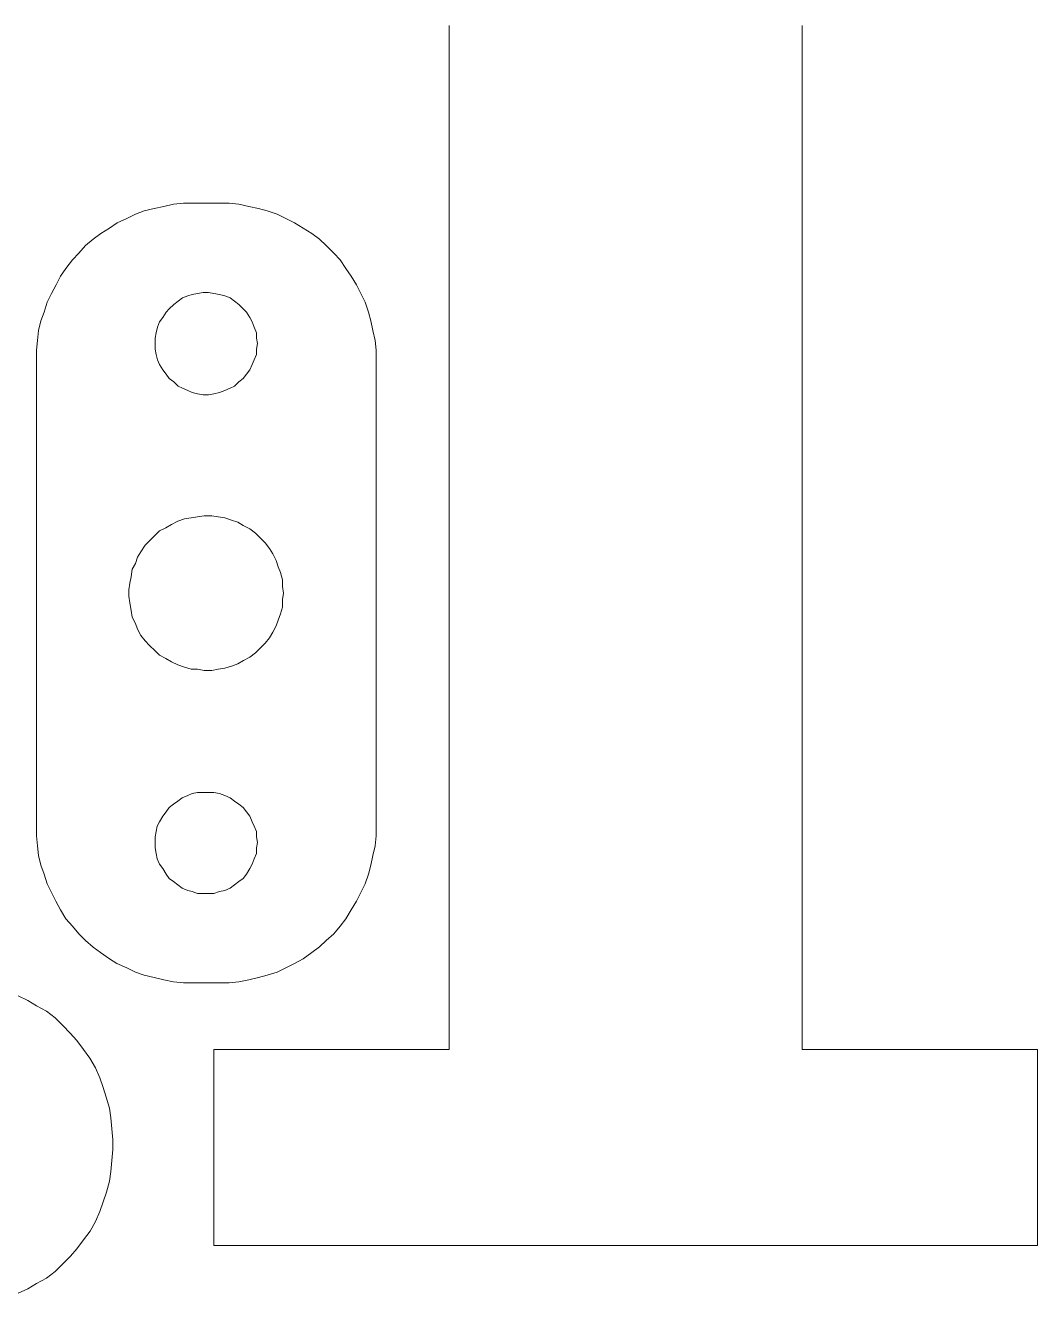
# Model space of a CAD drawing. Header units: millimetres. Extents: x -458 to -145, y 20 to 213.
# Drawn here: x -169.19 to -144.61, y 136.05 to 167.16 of the extents above; entities that cross this region are included whole.
import ezdxf

# ---------------------------------------------------------------- set-up
doc = ezdxf.new("R2010")
doc.units = ezdxf.units.MM
doc.header["$MEASUREMENT"] = 0
doc.layers.add('Layer 1', color=7, linetype='Continuous')

msp = doc.modelspace()

# ---------------------------------------------------------------- linework, layer by layer
at = {"layer": 'Layer 1', "lineweight": 0}
for points in [[(-158.9016, 167.1645), (-158.9016, 167.1645), (-158.9016, 142.2937), (-158.9016, 142.2937)], [(-150.3294, 142.2934), (-150.3294, 142.2934), (-150.3294, 167.1642), (-150.3294, 167.1642)], [(-164.4841, 162.8512), (-164.4841, 162.8512), (-165.1191, 162.8512), (-165.1191, 162.8512)], [(-168.9288, 159.0412), (-168.9288, 159.0412), (-168.9288, 147.717), (-168.9288, 147.717)], [(-160.6738, 147.7171), (-160.6738, 147.7171), (-160.6738, 159.0413), (-160.6738, 159.0413)], [(-165.1191, 143.9071), (-165.1191, 143.9071), (-164.4841, 143.9071), (-164.4841, 143.9071)], [(-158.9016, 142.2934), (-158.9016, 142.2934), (-164.6169, 142.2934), (-164.6169, 142.2934)], [(-164.6169, 142.2934), (-164.6169, 142.2934), (-164.6169, 137.5309), (-164.6169, 137.5309)], [(-144.6141, 142.2934), (-144.6141, 142.2934), (-150.3294, 142.2934), (-150.3294, 142.2934)], [(-144.6141, 137.5309), (-144.6141, 137.5309), (-144.6141, 142.2934), (-144.6141, 142.2934)], [(-167.0704, 139.8592), (-167.0704, 139.8592), (-167.0704, 140.0973), (-167.0704, 140.0973)], [(-164.6169, 137.5309), (-164.6169, 137.5309), (-144.6141, 137.5309), (-144.6141, 137.5309)]]:
    msp.add_open_spline(points, degree=3, dxfattribs=at)
for points, knots in [([(-165.1191, 162.8512), (-165.1191, 162.8512), (-165.3569, 162.8512), (-165.3569, 162.8512), (-165.3569, 162.8512), (-165.3569, 162.8512), (-165.5945, 162.8247), (-165.5945, 162.8247), (-165.5945, 162.8247), (-165.5945, 162.8247), (-165.8326, 162.7718), (-165.8326, 162.7718), (-165.8326, 162.7718), (-165.8326, 162.7718), (-166.0707, 162.7189), (-166.0707, 162.7189), (-166.0707, 162.7189), (-166.0707, 162.7189), (-166.3086, 162.666), (-166.3086, 162.666), (-166.3086, 162.666), (-166.3086, 162.666), (-166.52, 162.5866), (-166.52, 162.5866), (-166.52, 162.5866), (-166.52, 162.5866), (-166.7322, 162.4808), (-166.7322, 162.4808), (-166.7322, 162.4808), (-166.7322, 162.4808), (-166.9701, 162.375), (-166.9701, 162.375), (-166.9701, 162.375), (-166.9701, 162.375), (-167.155, 162.2427), (-167.155, 162.2427), (-167.155, 162.2427), (-167.155, 162.2427), (-167.3669, 162.1104), (-167.3669, 162.1104), (-167.3669, 162.1104), (-167.3669, 162.1104), (-167.5518, 161.9781), (-167.5518, 161.9781), (-167.5518, 161.9781), (-167.5518, 161.9781), (-167.737, 161.8193), (-167.737, 161.8193), (-167.737, 161.8193), (-167.737, 161.8193), (-167.896, 161.6341), (-167.896, 161.6341), (-167.896, 161.6341), (-167.896, 161.6341), (-168.0548, 161.4753), (-168.0548, 161.4753), (-168.0548, 161.4753), (-168.0548, 161.4753), (-168.2138, 161.2636), (-168.2138, 161.2636), (-168.2138, 161.2636), (-168.2138, 161.2636), (-168.3461, 161.0784), (-168.3461, 161.0784), (-168.3461, 161.0784), (-168.3461, 161.0784), (-168.4517, 160.8667), (-168.4517, 160.8667), (-168.4517, 160.8667), (-168.4517, 160.8667), (-168.5575, 160.655), (-168.5575, 160.655), (-168.5575, 160.655), (-168.5575, 160.655), (-168.6631, 160.4433), (-168.6631, 160.4433), (-168.6631, 160.4433), (-168.6631, 160.4433), (-168.7425, 160.2052), (-168.7425, 160.2052), (-168.7425, 160.2052), (-168.7425, 160.2052), (-168.8221, 159.9935), (-168.8221, 159.9935), (-168.8221, 159.9935), (-168.8221, 159.9935), (-168.8748, 159.7554), (-168.8748, 159.7554), (-168.8748, 159.7554), (-168.8748, 159.7554), (-168.9013, 159.5173), (-168.9013, 159.5173), (-168.9013, 159.5173), (-168.9013, 159.5173), (-168.9283, 159.2792), (-168.9283, 159.2792), (-168.9283, 159.2792), (-168.9283, 159.2792), (-168.9283, 159.0411), (-168.9283, 159.0411)], [0, 0, 0, 0, 0.0384615, 0.0384615, 0.0384615, 0.0384615, 0.0769231, 0.0769231, 0.0769231, 0.0769231, 0.1153846, 0.1153846, 0.1153846, 0.1153846, 0.1538462, 0.1538462, 0.1538462, 0.1538462, 0.1923077, 0.1923077, 0.1923077, 0.1923077, 0.2307692, 0.2307692, 0.2307692, 0.2307692, 0.2692308, 0.2692308, 0.2692308, 0.2692308, 0.3076923, 0.3076923, 0.3076923, 0.3076923, 0.3461538, 0.3461538, 0.3461538, 0.3461538, 0.3846154, 0.3846154, 0.3846154, 0.3846154, 0.4230769, 0.4230769, 0.4230769, 0.4230769, 0.4615385, 0.4615385, 0.4615385, 0.4615385, 0.5, 0.5, 0.5, 0.5, 0.5384615, 0.5384615, 0.5384615, 0.5384615, 0.5769231, 0.5769231, 0.5769231, 0.5769231, 0.6153846, 0.6153846, 0.6153846, 0.6153846, 0.6538462, 0.6538462, 0.6538462, 0.6538462, 0.6923077, 0.6923077, 0.6923077, 0.6923077, 0.7307692, 0.7307692, 0.7307692, 0.7307692, 0.7692308, 0.7692308, 0.7692308, 0.7692308, 0.8076923, 0.8076923, 0.8076923, 0.8076923, 0.8461538, 0.8461538, 0.8461538, 0.8461538, 0.8846154, 0.8846154, 0.8846154, 0.8846154, 0.9230769, 0.9230769, 0.9230769, 0.9230769, 1, 1, 1, 1]), ([(-160.6738, 159.0412), (-160.6738, 159.0412), (-160.6738, 159.2793), (-160.6738, 159.2793), (-160.6738, 159.2793), (-160.6738, 159.2793), (-160.7003, 159.5174), (-160.7003, 159.5174), (-160.7003, 159.5174), (-160.7003, 159.5174), (-160.7535, 159.7555), (-160.7535, 159.7555), (-160.7535, 159.7555), (-160.7535, 159.7555), (-160.8062, 159.9936), (-160.8062, 159.9936), (-160.8062, 159.9936), (-160.8062, 159.9936), (-160.8591, 160.2053), (-160.8591, 160.2053), (-160.8591, 160.2053), (-160.8591, 160.2053), (-160.9385, 160.4434), (-160.9385, 160.4434), (-160.9385, 160.4434), (-160.9385, 160.4434), (-161.0441, 160.6551), (-161.0441, 160.6551), (-161.0441, 160.6551), (-161.0441, 160.6551), (-161.1499, 160.8668), (-161.1499, 160.8668), (-161.1499, 160.8668), (-161.1499, 160.8668), (-161.2822, 161.0785), (-161.2822, 161.0785), (-161.2822, 161.0785), (-161.2822, 161.0785), (-161.4145, 161.2637), (-161.4145, 161.2637), (-161.4145, 161.2637), (-161.4145, 161.2637), (-161.5468, 161.4754), (-161.5468, 161.4754), (-161.5468, 161.4754), (-161.5468, 161.4754), (-161.7056, 161.6342), (-161.7056, 161.6342), (-161.7056, 161.6342), (-161.7056, 161.6342), (-161.8905, 161.8194), (-161.8905, 161.8194), (-161.8905, 161.8194), (-161.8905, 161.8194), (-162.0498, 161.9782), (-162.0498, 161.9782), (-162.0498, 161.9782), (-162.0498, 161.9782), (-162.2347, 162.1105), (-162.2347, 162.1105), (-162.2347, 162.1105), (-162.2347, 162.1105), (-162.4466, 162.2428), (-162.4466, 162.2428), (-162.4466, 162.2428), (-162.4466, 162.2428), (-162.6583, 162.3751), (-162.6583, 162.3751), (-162.6583, 162.3751), (-162.6583, 162.3751), (-162.8702, 162.4809), (-162.8702, 162.4809), (-162.8702, 162.4809), (-162.8702, 162.4809), (-163.0816, 162.5867), (-163.0816, 162.5867), (-163.0816, 162.5867), (-163.0816, 162.5867), (-163.3197, 162.6661), (-163.3197, 162.6661), (-163.3197, 162.6661), (-163.3197, 162.6661), (-163.5316, 162.719), (-163.5316, 162.719), (-163.5316, 162.719), (-163.5316, 162.719), (-163.7695, 162.7719), (-163.7695, 162.7719), (-163.7695, 162.7719), (-163.7695, 162.7719), (-164.0071, 162.8248), (-164.0071, 162.8248), (-164.0071, 162.8248), (-164.0071, 162.8248), (-164.2452, 162.8513), (-164.2452, 162.8513), (-164.2452, 162.8513), (-164.2452, 162.8513), (-164.4833, 162.8512), (-164.4833, 162.8512)], [0, 0, 0, 0, 0.0384615, 0.0384615, 0.0384615, 0.0384615, 0.0769231, 0.0769231, 0.0769231, 0.0769231, 0.1153846, 0.1153846, 0.1153846, 0.1153846, 0.1538462, 0.1538462, 0.1538462, 0.1538462, 0.1923077, 0.1923077, 0.1923077, 0.1923077, 0.2307692, 0.2307692, 0.2307692, 0.2307692, 0.2692308, 0.2692308, 0.2692308, 0.2692308, 0.3076923, 0.3076923, 0.3076923, 0.3076923, 0.3461538, 0.3461538, 0.3461538, 0.3461538, 0.3846154, 0.3846154, 0.3846154, 0.3846154, 0.4230769, 0.4230769, 0.4230769, 0.4230769, 0.4615385, 0.4615385, 0.4615385, 0.4615385, 0.5, 0.5, 0.5, 0.5, 0.5384615, 0.5384615, 0.5384615, 0.5384615, 0.5769231, 0.5769231, 0.5769231, 0.5769231, 0.6153846, 0.6153846, 0.6153846, 0.6153846, 0.6538462, 0.6538462, 0.6538462, 0.6538462, 0.6923077, 0.6923077, 0.6923077, 0.6923077, 0.7307692, 0.7307692, 0.7307692, 0.7307692, 0.7692308, 0.7692308, 0.7692308, 0.7692308, 0.8076923, 0.8076923, 0.8076923, 0.8076923, 0.8461538, 0.8461538, 0.8461538, 0.8461538, 0.8846154, 0.8846154, 0.8846154, 0.8846154, 0.9230769, 0.9230769, 0.9230769, 0.9230769, 1, 1, 1, 1]), ([(-163.558, 159.4381), (-163.558, 159.4381), (-163.5847, 159.5704), (-163.5847, 159.5704), (-163.5847, 159.5704), (-163.5847, 159.5704), (-163.5847, 159.7027), (-163.5847, 159.7027), (-163.5847, 159.7027), (-163.5847, 159.7027), (-163.6374, 159.835), (-163.6374, 159.835), (-163.6374, 159.835), (-163.6374, 159.835), (-163.6903, 159.9673), (-163.6903, 159.9673), (-163.6903, 159.9673), (-163.6903, 159.9673), (-163.743, 160.0731), (-163.743, 160.0731), (-163.743, 160.0731), (-163.743, 160.0731), (-163.8226, 160.2054), (-163.8226, 160.2054), (-163.8226, 160.2054), (-163.8226, 160.2054), (-163.902, 160.2848), (-163.902, 160.2848), (-163.902, 160.2848), (-163.902, 160.2848), (-164.0076, 160.3906), (-164.0076, 160.3906), (-164.0076, 160.3906), (-164.0076, 160.3906), (-164.1134, 160.47), (-164.1134, 160.47), (-164.1134, 160.47), (-164.1134, 160.47), (-164.219, 160.5494), (-164.219, 160.5494), (-164.219, 160.5494), (-164.219, 160.5494), (-164.3513, 160.6023), (-164.3513, 160.6023), (-164.3513, 160.6023), (-164.3513, 160.6023), (-164.4836, 160.6288), (-164.4836, 160.6288), (-164.4836, 160.6288), (-164.4836, 160.6288), (-164.6159, 160.6553), (-164.6159, 160.6553), (-164.6159, 160.6553), (-164.6159, 160.6553), (-164.7482, 160.6818), (-164.7482, 160.6818), (-164.7482, 160.6818), (-164.7482, 160.6818), (-164.8804, 160.6816), (-164.8804, 160.6816), (-164.8804, 160.6816), (-164.8804, 160.6816), (-165.0127, 160.6551), (-165.0127, 160.6551), (-165.0127, 160.6551), (-165.0127, 160.6551), (-165.145, 160.6286), (-165.145, 160.6286), (-165.145, 160.6286), (-165.145, 160.6286), (-165.2508, 160.6021), (-165.2508, 160.6021), (-165.2508, 160.6021), (-165.2508, 160.6021), (-165.3831, 160.5492), (-165.3831, 160.5492), (-165.3831, 160.5492), (-165.3831, 160.5492), (-165.4887, 160.4698), (-165.4887, 160.4698), (-165.4887, 160.4698), (-165.4887, 160.4698), (-165.594, 160.3904), (-165.594, 160.3904), (-165.594, 160.3904), (-165.594, 160.3904), (-165.6998, 160.2846), (-165.6998, 160.2846), (-165.6998, 160.2846), (-165.6998, 160.2846), (-165.7794, 160.2052), (-165.7794, 160.2052), (-165.7794, 160.2052), (-165.7794, 160.2052), (-165.8585, 160.0729), (-165.8585, 160.0729), (-165.8585, 160.0729), (-165.8585, 160.0729), (-165.9384, 159.9671), (-165.9384, 159.9671), (-165.9384, 159.9671), (-165.9384, 159.9671), (-165.9908, 159.8348), (-165.9908, 159.8348), (-165.9908, 159.8348), (-165.9908, 159.8348), (-166.0178, 159.7025), (-166.0178, 159.7025), (-166.0178, 159.7025), (-166.0178, 159.7025), (-166.0445, 159.5702), (-166.0445, 159.5702), (-166.0445, 159.5702), (-166.0445, 159.5702), (-166.0445, 159.4379), (-166.0445, 159.4379), (-166.0445, 159.4379), (-166.0445, 159.4379), (-166.0445, 159.3056), (-166.0445, 159.3056), (-166.0445, 159.3056), (-166.0445, 159.3056), (-166.0178, 159.1733), (-166.0178, 159.1733), (-166.0178, 159.1733), (-166.0178, 159.1733), (-165.9908, 159.041), (-165.9908, 159.041), (-165.9908, 159.041), (-165.9908, 159.041), (-165.9384, 158.9352), (-165.9384, 158.9352), (-165.9384, 158.9352), (-165.9384, 158.9352), (-165.8585, 158.8029), (-165.8585, 158.8029), (-165.8585, 158.8029), (-165.8585, 158.8029), (-165.7794, 158.6971), (-165.7794, 158.6971), (-165.7794, 158.6971), (-165.7794, 158.6971), (-165.6998, 158.5913), (-165.6998, 158.5913), (-165.6998, 158.5913), (-165.6998, 158.5913), (-165.594, 158.5119), (-165.594, 158.5119), (-165.594, 158.5119), (-165.594, 158.5119), (-165.4887, 158.4061), (-165.4887, 158.4061), (-165.4887, 158.4061), (-165.4887, 158.4061), (-165.3831, 158.3532), (-165.3831, 158.3532), (-165.3831, 158.3532), (-165.3831, 158.3532), (-165.2508, 158.3003), (-165.2508, 158.3003), (-165.2508, 158.3003), (-165.2508, 158.3003), (-165.145, 158.2474), (-165.145, 158.2474), (-165.145, 158.2474), (-165.145, 158.2474), (-165.0127, 158.2209), (-165.0127, 158.2209), (-165.0127, 158.2209), (-165.0127, 158.2209), (-164.8804, 158.1944), (-164.8804, 158.1944), (-164.8804, 158.1944), (-164.8804, 158.1944), (-164.7481, 158.1946), (-164.7481, 158.1946), (-164.7481, 158.1946), (-164.7481, 158.1946), (-164.6158, 158.2211), (-164.6158, 158.2211), (-164.6158, 158.2211), (-164.6158, 158.2211), (-164.4835, 158.2476), (-164.4835, 158.2476), (-164.4835, 158.2476), (-164.4835, 158.2476), (-164.3512, 158.3005), (-164.3512, 158.3005), (-164.3512, 158.3005), (-164.3512, 158.3005), (-164.2189, 158.3534), (-164.2189, 158.3534), (-164.2189, 158.3534), (-164.2189, 158.3534), (-164.1133, 158.4063), (-164.1133, 158.4063), (-164.1133, 158.4063), (-164.1133, 158.4063), (-164.0075, 158.5121), (-164.0075, 158.5121), (-164.0075, 158.5121), (-164.0075, 158.5121), (-163.9019, 158.5915), (-163.9019, 158.5915), (-163.9019, 158.5915), (-163.9019, 158.5915), (-163.8225, 158.6973), (-163.8225, 158.6973), (-163.8225, 158.6973), (-163.8225, 158.6973), (-163.7429, 158.8031), (-163.7429, 158.8031), (-163.7429, 158.8031), (-163.7429, 158.8031), (-163.6902, 158.9354), (-163.6902, 158.9354), (-163.6902, 158.9354), (-163.6902, 158.9354), (-163.6373, 159.0412), (-163.6373, 159.0412), (-163.6373, 159.0412), (-163.6373, 159.0412), (-163.5846, 159.1735), (-163.5846, 159.1735), (-163.5846, 159.1735), (-163.5846, 159.1735), (-163.5846, 159.3058), (-163.5846, 159.3058), (-163.5846, 159.3058), (-163.5846, 159.3058), (-163.558, 159.4381), (-163.558, 159.4381)], [0, 0, 0, 0, 0.0169492, 0.0169492, 0.0169492, 0.0169492, 0.0338983, 0.0338983, 0.0338983, 0.0338983, 0.0508475, 0.0508475, 0.0508475, 0.0508475, 0.0677966, 0.0677966, 0.0677966, 0.0677966, 0.0847458, 0.0847458, 0.0847458, 0.0847458, 0.1016949, 0.1016949, 0.1016949, 0.1016949, 0.1186441, 0.1186441, 0.1186441, 0.1186441, 0.1355932, 0.1355932, 0.1355932, 0.1355932, 0.1525424, 0.1525424, 0.1525424, 0.1525424, 0.1694915, 0.1694915, 0.1694915, 0.1694915, 0.1864407, 0.1864407, 0.1864407, 0.1864407, 0.2033898, 0.2033898, 0.2033898, 0.2033898, 0.220339, 0.220339, 0.220339, 0.220339, 0.2372881, 0.2372881, 0.2372881, 0.2372881, 0.2542373, 0.2542373, 0.2542373, 0.2542373, 0.2711864, 0.2711864, 0.2711864, 0.2711864, 0.2881356, 0.2881356, 0.2881356, 0.2881356, 0.3050847, 0.3050847, 0.3050847, 0.3050847, 0.3220339, 0.3220339, 0.3220339, 0.3220339, 0.3389831, 0.3389831, 0.3389831, 0.3389831, 0.3559322, 0.3559322, 0.3559322, 0.3559322, 0.3728814, 0.3728814, 0.3728814, 0.3728814, 0.3898305, 0.3898305, 0.3898305, 0.3898305, 0.4067797, 0.4067797, 0.4067797, 0.4067797, 0.4237288, 0.4237288, 0.4237288, 0.4237288, 0.440678, 0.440678, 0.440678, 0.440678, 0.4576271, 0.4576271, 0.4576271, 0.4576271, 0.4745763, 0.4745763, 0.4745763, 0.4745763, 0.4915254, 0.4915254, 0.4915254, 0.4915254, 0.5084746, 0.5084746, 0.5084746, 0.5084746, 0.5254237, 0.5254237, 0.5254237, 0.5254237, 0.5423729, 0.5423729, 0.5423729, 0.5423729, 0.559322, 0.559322, 0.559322, 0.559322, 0.5762712, 0.5762712, 0.5762712, 0.5762712, 0.5932203, 0.5932203, 0.5932203, 0.5932203, 0.6101695, 0.6101695, 0.6101695, 0.6101695, 0.6271186, 0.6271186, 0.6271186, 0.6271186, 0.6440678, 0.6440678, 0.6440678, 0.6440678, 0.6610169, 0.6610169, 0.6610169, 0.6610169, 0.6779661, 0.6779661, 0.6779661, 0.6779661, 0.6949153, 0.6949153, 0.6949153, 0.6949153, 0.7118644, 0.7118644, 0.7118644, 0.7118644, 0.7288136, 0.7288136, 0.7288136, 0.7288136, 0.7457627, 0.7457627, 0.7457627, 0.7457627, 0.7627119, 0.7627119, 0.7627119, 0.7627119, 0.779661, 0.779661, 0.779661, 0.779661, 0.7966102, 0.7966102, 0.7966102, 0.7966102, 0.8135593, 0.8135593, 0.8135593, 0.8135593, 0.8305085, 0.8305085, 0.8305085, 0.8305085, 0.8474576, 0.8474576, 0.8474576, 0.8474576, 0.8644068, 0.8644068, 0.8644068, 0.8644068, 0.8813559, 0.8813559, 0.8813559, 0.8813559, 0.8983051, 0.8983051, 0.8983051, 0.8983051, 0.9152542, 0.9152542, 0.9152542, 0.9152542, 0.9322034, 0.9322034, 0.9322034, 0.9322034, 0.9491525, 0.9491525, 0.9491525, 0.9491525, 0.9661017, 0.9661017, 0.9661017, 0.9661017, 1, 1, 1, 1]), ([(-162.9228, 153.3791), (-162.9228, 153.3791), (-162.9493, 153.5379), (-162.9493, 153.5379), (-162.9493, 153.5379), (-162.9493, 153.5379), (-162.9493, 153.6967), (-162.9493, 153.6967), (-162.9493, 153.6967), (-162.9493, 153.6967), (-163.0025, 153.8819), (-163.0025, 153.8819), (-163.0025, 153.8819), (-163.0025, 153.8819), (-163.0552, 154.0142), (-163.0552, 154.0142), (-163.0552, 154.0142), (-163.0552, 154.0142), (-163.1081, 154.173), (-163.1081, 154.173), (-163.1081, 154.173), (-163.1081, 154.173), (-163.1875, 154.3318), (-163.1875, 154.3318), (-163.1875, 154.3318), (-163.1875, 154.3318), (-163.2671, 154.4641), (-163.2671, 154.4641), (-163.2671, 154.4641), (-163.2671, 154.4641), (-163.3727, 154.5964), (-163.3727, 154.5964), (-163.3727, 154.5964), (-163.3727, 154.5964), (-163.505, 154.7287), (-163.505, 154.7287), (-163.505, 154.7287), (-163.505, 154.7287), (-163.6103, 154.8345), (-163.6103, 154.8345), (-163.6103, 154.8345), (-163.6103, 154.8345), (-163.7426, 154.9403), (-163.7426, 154.9403), (-163.7426, 154.9403), (-163.7426, 154.9403), (-163.9019, 155.0197), (-163.9019, 155.0197), (-163.9019, 155.0197), (-163.9019, 155.0197), (-164.0342, 155.0991), (-164.0342, 155.0991), (-164.0342, 155.0991), (-164.0342, 155.0991), (-164.1932, 155.152), (-164.1932, 155.152), (-164.1932, 155.152), (-164.1932, 155.152), (-164.352, 155.2049), (-164.352, 155.2049), (-164.352, 155.2049), (-164.352, 155.2049), (-164.511, 155.2314), (-164.511, 155.2314), (-164.511, 155.2314), (-164.511, 155.2314), (-164.6698, 155.2579), (-164.6698, 155.2579), (-164.6698, 155.2579), (-164.6698, 155.2579), (-164.855, 155.2577), (-164.855, 155.2577), (-164.855, 155.2577), (-164.855, 155.2577), (-165.0138, 155.2312), (-165.0138, 155.2312), (-165.0138, 155.2312), (-165.0138, 155.2312), (-165.1728, 155.2047), (-165.1728, 155.2047), (-165.1728, 155.2047), (-165.1728, 155.2047), (-165.3316, 155.1782), (-165.3316, 155.1782), (-165.3316, 155.1782), (-165.3316, 155.1782), (-165.4906, 155.1253), (-165.4906, 155.1253), (-165.4906, 155.1253), (-165.4906, 155.1253), (-165.6499, 155.0459), (-165.6499, 155.0459), (-165.6499, 155.0459), (-165.6499, 155.0459), (-165.7822, 154.9665), (-165.7822, 154.9665), (-165.7822, 154.9665), (-165.7822, 154.9665), (-165.941, 154.8871), (-165.941, 154.8871), (-165.941, 154.8871), (-165.941, 154.8871), (-166.0468, 154.7813), (-166.0468, 154.7813), (-166.0468, 154.7813), (-166.0468, 154.7813), (-166.1791, 154.649), (-166.1791, 154.649), (-166.1791, 154.649), (-166.1791, 154.649), (-166.2844, 154.5432), (-166.2844, 154.5432), (-166.2844, 154.5432), (-166.2844, 154.5432), (-166.39, 154.3844), (-166.39, 154.3844), (-166.39, 154.3844), (-166.39, 154.3844), (-166.4696, 154.2521), (-166.4696, 154.2521), (-166.4696, 154.2521), (-166.4696, 154.2521), (-166.5223, 154.0933), (-166.5223, 154.0933), (-166.5223, 154.0933), (-166.5223, 154.0933), (-166.6019, 153.961), (-166.6019, 153.961), (-166.6019, 153.961), (-166.6019, 153.961), (-166.6286, 153.7758), (-166.6286, 153.7758), (-166.6286, 153.7758), (-166.6286, 153.7758), (-166.6551, 153.617), (-166.6551, 153.617), (-166.6551, 153.617), (-166.6551, 153.617), (-166.6821, 153.4582), (-166.6821, 153.4582), (-166.6821, 153.4582), (-166.6821, 153.4582), (-166.6821, 153.2994), (-166.6821, 153.2994), (-166.6821, 153.2994), (-166.6821, 153.2994), (-166.6551, 153.1406), (-166.6551, 153.1406), (-166.6551, 153.1406), (-166.6551, 153.1406), (-166.6286, 152.9554), (-166.6286, 152.9554), (-166.6286, 152.9554), (-166.6286, 152.9554), (-166.6019, 152.7966), (-166.6019, 152.7966), (-166.6019, 152.7966), (-166.6019, 152.7966), (-166.5223, 152.6378), (-166.5223, 152.6378), (-166.5223, 152.6378), (-166.5223, 152.6378), (-166.4696, 152.5055), (-166.4696, 152.5055), (-166.4696, 152.5055), (-166.4696, 152.5055), (-166.39, 152.3467), (-166.39, 152.3467), (-166.39, 152.3467), (-166.39, 152.3467), (-166.2844, 152.2144), (-166.2844, 152.2144), (-166.2844, 152.2144), (-166.2844, 152.2144), (-166.1791, 152.1086), (-166.1791, 152.1086), (-166.1791, 152.1086), (-166.1791, 152.1086), (-166.0468, 151.9763), (-166.0468, 151.9763), (-166.0468, 151.9763), (-166.0468, 151.9763), (-165.941, 151.8705), (-165.941, 151.8705), (-165.941, 151.8705), (-165.941, 151.8705), (-165.7822, 151.7911), (-165.7822, 151.7911), (-165.7822, 151.7911), (-165.7822, 151.7911), (-165.6499, 151.7117), (-165.6499, 151.7117), (-165.6499, 151.7117), (-165.6499, 151.7117), (-165.4906, 151.6323), (-165.4906, 151.6323), (-165.4906, 151.6323), (-165.4906, 151.6323), (-165.3316, 151.5794), (-165.3316, 151.5794), (-165.3316, 151.5794), (-165.3316, 151.5794), (-165.1728, 151.5265), (-165.1728, 151.5265), (-165.1728, 151.5265), (-165.1728, 151.5265), (-165.0138, 151.5271), (-165.0138, 151.5271), (-165.0138, 151.5271), (-165.0138, 151.5271), (-164.855, 151.5006), (-164.855, 151.5006), (-164.855, 151.5006), (-164.855, 151.5006), (-164.6696, 151.5006), (-164.6696, 151.5006), (-164.6696, 151.5006), (-164.6696, 151.5006), (-164.5108, 151.5271), (-164.5108, 151.5271), (-164.5108, 151.5271), (-164.5108, 151.5271), (-164.3518, 151.5536), (-164.3518, 151.5536), (-164.3518, 151.5536), (-164.3518, 151.5536), (-164.193, 151.6065), (-164.193, 151.6065), (-164.193, 151.6065), (-164.193, 151.6065), (-164.034, 151.6594), (-164.034, 151.6594), (-164.034, 151.6594), (-164.034, 151.6594), (-163.9017, 151.7388), (-163.9017, 151.7388), (-163.9017, 151.7388), (-163.9017, 151.7388), (-163.7424, 151.8182), (-163.7424, 151.8182), (-163.7424, 151.8182), (-163.7424, 151.8182), (-163.6101, 151.924), (-163.6101, 151.924), (-163.6101, 151.924), (-163.6101, 151.924), (-163.5048, 152.0298), (-163.5048, 152.0298), (-163.5048, 152.0298), (-163.5048, 152.0298), (-163.3725, 152.1621), (-163.3725, 152.1621), (-163.3725, 152.1621), (-163.3725, 152.1621), (-163.2669, 152.2944), (-163.2669, 152.2944), (-163.2669, 152.2944), (-163.2669, 152.2944), (-163.1873, 152.4267), (-163.1873, 152.4267), (-163.1873, 152.4267), (-163.1873, 152.4267), (-163.1079, 152.5855), (-163.1079, 152.5855), (-163.1079, 152.5855), (-163.1079, 152.5855), (-163.055, 152.7178), (-163.055, 152.7178), (-163.055, 152.7178), (-163.055, 152.7178), (-163.0023, 152.8766), (-163.0023, 152.8766), (-163.0023, 152.8766), (-163.0023, 152.8766), (-162.9491, 153.0354), (-162.9491, 153.0354), (-162.9491, 153.0354), (-162.9491, 153.0354), (-162.9491, 153.2206), (-162.9491, 153.2206), (-162.9491, 153.2206), (-162.9491, 153.2206), (-162.9228, 153.3791), (-162.9228, 153.3791)], [0, 0, 0, 0, 0.0138889, 0.0138889, 0.0138889, 0.0138889, 0.0277778, 0.0277778, 0.0277778, 0.0277778, 0.0416667, 0.0416667, 0.0416667, 0.0416667, 0.0555556, 0.0555556, 0.0555556, 0.0555556, 0.0694444, 0.0694444, 0.0694444, 0.0694444, 0.0833333, 0.0833333, 0.0833333, 0.0833333, 0.0972222, 0.0972222, 0.0972222, 0.0972222, 0.1111111, 0.1111111, 0.1111111, 0.1111111, 0.125, 0.125, 0.125, 0.125, 0.1388889, 0.1388889, 0.1388889, 0.1388889, 0.1527778, 0.1527778, 0.1527778, 0.1527778, 0.1666667, 0.1666667, 0.1666667, 0.1666667, 0.1805556, 0.1805556, 0.1805556, 0.1805556, 0.1944444, 0.1944444, 0.1944444, 0.1944444, 0.2083333, 0.2083333, 0.2083333, 0.2083333, 0.2222222, 0.2222222, 0.2222222, 0.2222222, 0.2361111, 0.2361111, 0.2361111, 0.2361111, 0.25, 0.25, 0.25, 0.25, 0.2638889, 0.2638889, 0.2638889, 0.2638889, 0.2777778, 0.2777778, 0.2777778, 0.2777778, 0.2916667, 0.2916667, 0.2916667, 0.2916667, 0.3055556, 0.3055556, 0.3055556, 0.3055556, 0.3194444, 0.3194444, 0.3194444, 0.3194444, 0.3333333, 0.3333333, 0.3333333, 0.3333333, 0.3472222, 0.3472222, 0.3472222, 0.3472222, 0.3611111, 0.3611111, 0.3611111, 0.3611111, 0.375, 0.375, 0.375, 0.375, 0.3888889, 0.3888889, 0.3888889, 0.3888889, 0.4027778, 0.4027778, 0.4027778, 0.4027778, 0.4166667, 0.4166667, 0.4166667, 0.4166667, 0.4305556, 0.4305556, 0.4305556, 0.4305556, 0.4444444, 0.4444444, 0.4444444, 0.4444444, 0.4583333, 0.4583333, 0.4583333, 0.4583333, 0.4722222, 0.4722222, 0.4722222, 0.4722222, 0.4861111, 0.4861111, 0.4861111, 0.4861111, 0.5, 0.5, 0.5, 0.5, 0.5138889, 0.5138889, 0.5138889, 0.5138889, 0.5277778, 0.5277778, 0.5277778, 0.5277778, 0.5416667, 0.5416667, 0.5416667, 0.5416667, 0.5555556, 0.5555556, 0.5555556, 0.5555556, 0.5694444, 0.5694444, 0.5694444, 0.5694444, 0.5833333, 0.5833333, 0.5833333, 0.5833333, 0.5972222, 0.5972222, 0.5972222, 0.5972222, 0.6111111, 0.6111111, 0.6111111, 0.6111111, 0.625, 0.625, 0.625, 0.625, 0.6388889, 0.6388889, 0.6388889, 0.6388889, 0.6527778, 0.6527778, 0.6527778, 0.6527778, 0.6666667, 0.6666667, 0.6666667, 0.6666667, 0.6805556, 0.6805556, 0.6805556, 0.6805556, 0.6944444, 0.6944444, 0.6944444, 0.6944444, 0.7083333, 0.7083333, 0.7083333, 0.7083333, 0.7222222, 0.7222222, 0.7222222, 0.7222222, 0.7361111, 0.7361111, 0.7361111, 0.7361111, 0.75, 0.75, 0.75, 0.75, 0.7638889, 0.7638889, 0.7638889, 0.7638889, 0.7777778, 0.7777778, 0.7777778, 0.7777778, 0.7916667, 0.7916667, 0.7916667, 0.7916667, 0.8055556, 0.8055556, 0.8055556, 0.8055556, 0.8194444, 0.8194444, 0.8194444, 0.8194444, 0.8333333, 0.8333333, 0.8333333, 0.8333333, 0.8472222, 0.8472222, 0.8472222, 0.8472222, 0.8611111, 0.8611111, 0.8611111, 0.8611111, 0.875, 0.875, 0.875, 0.875, 0.8888889, 0.8888889, 0.8888889, 0.8888889, 0.9027778, 0.9027778, 0.9027778, 0.9027778, 0.9166667, 0.9166667, 0.9166667, 0.9166667, 0.9305556, 0.9305556, 0.9305556, 0.9305556, 0.9444444, 0.9444444, 0.9444444, 0.9444444, 0.9583333, 0.9583333, 0.9583333, 0.9583333, 0.9722222, 0.9722222, 0.9722222, 0.9722222, 1, 1, 1, 1]), ([(-166.0451, 147.3202), (-166.0451, 147.3202), (-166.0451, 147.1879), (-166.0451, 147.1879), (-166.0451, 147.1879), (-166.0451, 147.1879), (-166.0184, 147.0556), (-166.0184, 147.0556), (-166.0184, 147.0556), (-166.0184, 147.0556), (-165.9914, 146.9233), (-165.9914, 146.9233), (-165.9914, 146.9233), (-165.9914, 146.9233), (-165.9387, 146.791), (-165.9387, 146.791), (-165.9387, 146.791), (-165.9387, 146.791), (-165.8591, 146.6852), (-165.8591, 146.6852), (-165.8591, 146.6852), (-165.8591, 146.6852), (-165.78, 146.5529), (-165.78, 146.5529), (-165.78, 146.5529), (-165.78, 146.5529), (-165.7004, 146.4471), (-165.7004, 146.4471), (-165.7004, 146.4471), (-165.7004, 146.4471), (-165.5946, 146.3677), (-165.5946, 146.3677), (-165.5946, 146.3677), (-165.5946, 146.3677), (-165.4893, 146.2883), (-165.4893, 146.2883), (-165.4893, 146.2883), (-165.4893, 146.2883), (-165.3837, 146.2089), (-165.3837, 146.2089), (-165.3837, 146.2089), (-165.3837, 146.2089), (-165.2514, 146.156), (-165.2514, 146.156), (-165.2514, 146.156), (-165.2514, 146.156), (-165.1456, 146.1295), (-165.1456, 146.1295), (-165.1456, 146.1295), (-165.1456, 146.1295), (-165.0133, 146.0766), (-165.0133, 146.0766), (-165.0133, 146.0766), (-165.0133, 146.0766), (-164.881, 146.0766), (-164.881, 146.0766), (-164.881, 146.0766), (-164.881, 146.0766), (-164.7487, 146.0766), (-164.7487, 146.0766), (-164.7487, 146.0766), (-164.7487, 146.0766), (-164.6164, 146.0766), (-164.6164, 146.0766), (-164.6164, 146.0766), (-164.6164, 146.0766), (-164.4841, 146.1295), (-164.4841, 146.1295), (-164.4841, 146.1295), (-164.4841, 146.1295), (-164.3518, 146.156), (-164.3518, 146.156), (-164.3518, 146.156), (-164.3518, 146.156), (-164.2195, 146.2089), (-164.2195, 146.2089), (-164.2195, 146.2089), (-164.2195, 146.2089), (-164.1139, 146.2883), (-164.1139, 146.2883), (-164.1139, 146.2883), (-164.1139, 146.2883), (-164.0081, 146.3677), (-164.0081, 146.3677), (-164.0081, 146.3677), (-164.0081, 146.3677), (-163.9028, 146.4471), (-163.9028, 146.4471), (-163.9028, 146.4471), (-163.9028, 146.4471), (-163.8232, 146.5529), (-163.8232, 146.5529), (-163.8232, 146.5529), (-163.8232, 146.5529), (-163.7436, 146.6852), (-163.7436, 146.6852), (-163.7436, 146.6852), (-163.7436, 146.6852), (-163.6909, 146.791), (-163.6909, 146.791), (-163.6909, 146.791), (-163.6909, 146.791), (-163.6382, 146.9233), (-163.6382, 146.9233), (-163.6382, 146.9233), (-163.6382, 146.9233), (-163.5853, 147.0556), (-163.5853, 147.0556), (-163.5853, 147.0556), (-163.5853, 147.0556), (-163.5853, 147.1879), (-163.5853, 147.1879), (-163.5853, 147.1879), (-163.5853, 147.1879), (-163.5586, 147.3202), (-163.5586, 147.3202), (-163.5586, 147.3202), (-163.5586, 147.3202), (-163.5853, 147.4525), (-163.5853, 147.4525), (-163.5853, 147.4525), (-163.5853, 147.4525), (-163.5853, 147.5848), (-163.5853, 147.5848), (-163.5853, 147.5848), (-163.5853, 147.5848), (-163.6382, 147.7171), (-163.6382, 147.7171), (-163.6382, 147.7171), (-163.6382, 147.7171), (-163.6909, 147.8229), (-163.6909, 147.8229), (-163.6909, 147.8229), (-163.6909, 147.8229), (-163.7436, 147.9552), (-163.7436, 147.9552), (-163.7436, 147.9552), (-163.7436, 147.9552), (-163.8232, 148.061), (-163.8232, 148.061), (-163.8232, 148.061), (-163.8232, 148.061), (-163.9028, 148.1668), (-163.9028, 148.1668), (-163.9028, 148.1668), (-163.9028, 148.1668), (-164.0081, 148.2462), (-164.0081, 148.2462), (-164.0081, 148.2462), (-164.0081, 148.2462), (-164.1139, 148.3256), (-164.1139, 148.3256), (-164.1139, 148.3256), (-164.1139, 148.3256), (-164.2195, 148.405), (-164.2195, 148.405), (-164.2195, 148.405), (-164.2195, 148.405), (-164.3518, 148.4579), (-164.3518, 148.4579), (-164.3518, 148.4579), (-164.3518, 148.4579), (-164.4841, 148.5108), (-164.4841, 148.5108), (-164.4841, 148.5108), (-164.4841, 148.5108), (-164.6164, 148.5373), (-164.6164, 148.5373), (-164.6164, 148.5373), (-164.6164, 148.5373), (-164.7487, 148.5373), (-164.7487, 148.5373), (-164.7487, 148.5373), (-164.7487, 148.5373), (-164.881, 148.5373), (-164.881, 148.5373), (-164.881, 148.5373), (-164.881, 148.5373), (-165.0132, 148.5373), (-165.0132, 148.5373), (-165.0132, 148.5373), (-165.0132, 148.5373), (-165.1455, 148.5108), (-165.1455, 148.5108), (-165.1455, 148.5108), (-165.1455, 148.5108), (-165.2513, 148.4579), (-165.2513, 148.4579), (-165.2513, 148.4579), (-165.2513, 148.4579), (-165.3836, 148.405), (-165.3836, 148.405), (-165.3836, 148.405), (-165.3836, 148.405), (-165.4892, 148.3256), (-165.4892, 148.3256), (-165.4892, 148.3256), (-165.4892, 148.3256), (-165.5945, 148.2462), (-165.5945, 148.2462), (-165.5945, 148.2462), (-165.5945, 148.2462), (-165.7003, 148.1668), (-165.7003, 148.1668), (-165.7003, 148.1668), (-165.7003, 148.1668), (-165.7799, 148.061), (-165.7799, 148.061), (-165.7799, 148.061), (-165.7799, 148.061), (-165.859, 147.9552), (-165.859, 147.9552), (-165.859, 147.9552), (-165.859, 147.9552), (-165.9386, 147.8229), (-165.9386, 147.8229), (-165.9386, 147.8229), (-165.9386, 147.8229), (-165.9913, 147.7171), (-165.9913, 147.7171), (-165.9913, 147.7171), (-165.9913, 147.7171), (-166.0183, 147.5848), (-166.0183, 147.5848), (-166.0183, 147.5848), (-166.0183, 147.5848), (-166.045, 147.4525), (-166.045, 147.4525), (-166.045, 147.4525), (-166.045, 147.4525), (-166.0451, 147.3202), (-166.0451, 147.3202)], [0, 0, 0, 0, 0.0169492, 0.0169492, 0.0169492, 0.0169492, 0.0338983, 0.0338983, 0.0338983, 0.0338983, 0.0508475, 0.0508475, 0.0508475, 0.0508475, 0.0677966, 0.0677966, 0.0677966, 0.0677966, 0.0847458, 0.0847458, 0.0847458, 0.0847458, 0.1016949, 0.1016949, 0.1016949, 0.1016949, 0.1186441, 0.1186441, 0.1186441, 0.1186441, 0.1355932, 0.1355932, 0.1355932, 0.1355932, 0.1525424, 0.1525424, 0.1525424, 0.1525424, 0.1694915, 0.1694915, 0.1694915, 0.1694915, 0.1864407, 0.1864407, 0.1864407, 0.1864407, 0.2033898, 0.2033898, 0.2033898, 0.2033898, 0.220339, 0.220339, 0.220339, 0.220339, 0.2372881, 0.2372881, 0.2372881, 0.2372881, 0.2542373, 0.2542373, 0.2542373, 0.2542373, 0.2711864, 0.2711864, 0.2711864, 0.2711864, 0.2881356, 0.2881356, 0.2881356, 0.2881356, 0.3050847, 0.3050847, 0.3050847, 0.3050847, 0.3220339, 0.3220339, 0.3220339, 0.3220339, 0.3389831, 0.3389831, 0.3389831, 0.3389831, 0.3559322, 0.3559322, 0.3559322, 0.3559322, 0.3728814, 0.3728814, 0.3728814, 0.3728814, 0.3898305, 0.3898305, 0.3898305, 0.3898305, 0.4067797, 0.4067797, 0.4067797, 0.4067797, 0.4237288, 0.4237288, 0.4237288, 0.4237288, 0.440678, 0.440678, 0.440678, 0.440678, 0.4576271, 0.4576271, 0.4576271, 0.4576271, 0.4745763, 0.4745763, 0.4745763, 0.4745763, 0.4915254, 0.4915254, 0.4915254, 0.4915254, 0.5084746, 0.5084746, 0.5084746, 0.5084746, 0.5254237, 0.5254237, 0.5254237, 0.5254237, 0.5423729, 0.5423729, 0.5423729, 0.5423729, 0.559322, 0.559322, 0.559322, 0.559322, 0.5762712, 0.5762712, 0.5762712, 0.5762712, 0.5932203, 0.5932203, 0.5932203, 0.5932203, 0.6101695, 0.6101695, 0.6101695, 0.6101695, 0.6271186, 0.6271186, 0.6271186, 0.6271186, 0.6440678, 0.6440678, 0.6440678, 0.6440678, 0.6610169, 0.6610169, 0.6610169, 0.6610169, 0.6779661, 0.6779661, 0.6779661, 0.6779661, 0.6949153, 0.6949153, 0.6949153, 0.6949153, 0.7118644, 0.7118644, 0.7118644, 0.7118644, 0.7288136, 0.7288136, 0.7288136, 0.7288136, 0.7457627, 0.7457627, 0.7457627, 0.7457627, 0.7627119, 0.7627119, 0.7627119, 0.7627119, 0.779661, 0.779661, 0.779661, 0.779661, 0.7966102, 0.7966102, 0.7966102, 0.7966102, 0.8135593, 0.8135593, 0.8135593, 0.8135593, 0.8305085, 0.8305085, 0.8305085, 0.8305085, 0.8474576, 0.8474576, 0.8474576, 0.8474576, 0.8644068, 0.8644068, 0.8644068, 0.8644068, 0.8813559, 0.8813559, 0.8813559, 0.8813559, 0.8983051, 0.8983051, 0.8983051, 0.8983051, 0.9152542, 0.9152542, 0.9152542, 0.9152542, 0.9322034, 0.9322034, 0.9322034, 0.9322034, 0.9491525, 0.9491525, 0.9491525, 0.9491525, 0.9661017, 0.9661017, 0.9661017, 0.9661017, 1, 1, 1, 1]), ([(-168.9288, 147.7171), (-168.9288, 147.7171), (-168.9288, 147.479), (-168.9288, 147.479), (-168.9288, 147.479), (-168.9288, 147.479), (-168.9018, 147.2409), (-168.9018, 147.2409), (-168.9018, 147.2409), (-168.9018, 147.2409), (-168.8753, 147.0028), (-168.8753, 147.0028), (-168.8753, 147.0028), (-168.8753, 147.0028), (-168.8226, 146.7647), (-168.8226, 146.7647), (-168.8226, 146.7647), (-168.8226, 146.7647), (-168.743, 146.553), (-168.743, 146.553), (-168.743, 146.553), (-168.743, 146.553), (-168.6634, 146.3149), (-168.6634, 146.3149), (-168.6634, 146.3149), (-168.6634, 146.3149), (-168.5581, 146.1032), (-168.5581, 146.1032), (-168.5581, 146.1032), (-168.5581, 146.1032), (-168.4523, 145.8915), (-168.4523, 145.8915), (-168.4523, 145.8915), (-168.4523, 145.8915), (-168.3467, 145.6798), (-168.3467, 145.6798), (-168.3467, 145.6798), (-168.3467, 145.6798), (-168.2144, 145.4681), (-168.2144, 145.4681), (-168.2144, 145.4681), (-168.2144, 145.4681), (-168.0554, 145.2829), (-168.0554, 145.2829), (-168.0554, 145.2829), (-168.0554, 145.2829), (-167.8966, 145.0977), (-167.8966, 145.0977), (-167.8966, 145.0977), (-167.8966, 145.0977), (-167.7373, 144.9389), (-167.7373, 144.9389), (-167.7373, 144.9389), (-167.7373, 144.9389), (-167.5524, 144.7801), (-167.5524, 144.7801), (-167.5524, 144.7801), (-167.5524, 144.7801), (-167.3675, 144.6478), (-167.3675, 144.6478), (-167.3675, 144.6478), (-167.3675, 144.6478), (-167.1556, 144.489), (-167.1556, 144.489), (-167.1556, 144.489), (-167.1556, 144.489), (-166.9707, 144.3832), (-166.9707, 144.3832), (-166.9707, 144.3832), (-166.9707, 144.3832), (-166.7326, 144.2774), (-166.7326, 144.2774), (-166.7326, 144.2774), (-166.7326, 144.2774), (-166.5207, 144.1716), (-166.5207, 144.1716), (-166.5207, 144.1716), (-166.5207, 144.1716), (-166.3093, 144.0922), (-166.3093, 144.0922), (-166.3093, 144.0922), (-166.3093, 144.0922), (-166.0712, 144.0393), (-166.0712, 144.0393), (-166.0712, 144.0393), (-166.0712, 144.0393), (-165.8333, 143.9864), (-165.8333, 143.9864), (-165.8333, 143.9864), (-165.8333, 143.9864), (-165.5952, 143.9335), (-165.5952, 143.9335), (-165.5952, 143.9335), (-165.5952, 143.9335), (-165.3573, 143.907), (-165.3573, 143.907), (-165.3573, 143.907), (-165.3573, 143.907), (-165.1196, 143.9071), (-165.1196, 143.9071)], [0, 0, 0, 0, 0.0384615, 0.0384615, 0.0384615, 0.0384615, 0.0769231, 0.0769231, 0.0769231, 0.0769231, 0.1153846, 0.1153846, 0.1153846, 0.1153846, 0.1538462, 0.1538462, 0.1538462, 0.1538462, 0.1923077, 0.1923077, 0.1923077, 0.1923077, 0.2307692, 0.2307692, 0.2307692, 0.2307692, 0.2692308, 0.2692308, 0.2692308, 0.2692308, 0.3076923, 0.3076923, 0.3076923, 0.3076923, 0.3461538, 0.3461538, 0.3461538, 0.3461538, 0.3846154, 0.3846154, 0.3846154, 0.3846154, 0.4230769, 0.4230769, 0.4230769, 0.4230769, 0.4615385, 0.4615385, 0.4615385, 0.4615385, 0.5, 0.5, 0.5, 0.5, 0.5384615, 0.5384615, 0.5384615, 0.5384615, 0.5769231, 0.5769231, 0.5769231, 0.5769231, 0.6153846, 0.6153846, 0.6153846, 0.6153846, 0.6538462, 0.6538462, 0.6538462, 0.6538462, 0.6923077, 0.6923077, 0.6923077, 0.6923077, 0.7307692, 0.7307692, 0.7307692, 0.7307692, 0.7692308, 0.7692308, 0.7692308, 0.7692308, 0.8076923, 0.8076923, 0.8076923, 0.8076923, 0.8461538, 0.8461538, 0.8461538, 0.8461538, 0.8846154, 0.8846154, 0.8846154, 0.8846154, 0.9230769, 0.9230769, 0.9230769, 0.9230769, 1, 1, 1, 1]), ([(-164.4841, 143.9071), (-164.4841, 143.9071), (-164.2462, 143.9071), (-164.2462, 143.9071), (-164.2462, 143.9071), (-164.2462, 143.9071), (-164.0081, 143.9336), (-164.0081, 143.9336), (-164.0081, 143.9336), (-164.0081, 143.9336), (-163.7705, 143.9865), (-163.7705, 143.9865), (-163.7705, 143.9865), (-163.7705, 143.9865), (-163.5326, 144.0394), (-163.5326, 144.0394), (-163.5326, 144.0394), (-163.5326, 144.0394), (-163.3207, 144.0923), (-163.3207, 144.0923), (-163.3207, 144.0923), (-163.3207, 144.0923), (-163.0826, 144.1717), (-163.0826, 144.1717), (-163.0826, 144.1717), (-163.0826, 144.1717), (-162.8712, 144.2775), (-162.8712, 144.2775), (-162.8712, 144.2775), (-162.8712, 144.2775), (-162.6593, 144.3833), (-162.6593, 144.3833), (-162.6593, 144.3833), (-162.6593, 144.3833), (-162.4474, 144.4891), (-162.4474, 144.4891), (-162.4474, 144.4891), (-162.4474, 144.4891), (-162.2357, 144.6479), (-162.2357, 144.6479), (-162.2357, 144.6479), (-162.2357, 144.6479), (-162.0505, 144.7802), (-162.0505, 144.7802), (-162.0505, 144.7802), (-162.0505, 144.7802), (-161.8915, 144.939), (-161.8915, 144.939), (-161.8915, 144.939), (-161.8915, 144.939), (-161.7066, 145.0978), (-161.7066, 145.0978), (-161.7066, 145.0978), (-161.7066, 145.0978), (-161.5478, 145.283), (-161.5478, 145.283), (-161.5478, 145.283), (-161.5478, 145.283), (-161.4155, 145.4682), (-161.4155, 145.4682), (-161.4155, 145.4682), (-161.4155, 145.4682), (-161.2832, 145.6799), (-161.2832, 145.6799), (-161.2832, 145.6799), (-161.2832, 145.6799), (-161.1509, 145.8916), (-161.1509, 145.8916), (-161.1509, 145.8916), (-161.1509, 145.8916), (-161.0451, 146.1033), (-161.0451, 146.1033), (-161.0451, 146.1033), (-161.0451, 146.1033), (-160.9395, 146.315), (-160.9395, 146.315), (-160.9395, 146.315), (-160.9395, 146.315), (-160.8599, 146.5531), (-160.8599, 146.5531), (-160.8599, 146.5531), (-160.8599, 146.5531), (-160.8072, 146.7648), (-160.8072, 146.7648), (-160.8072, 146.7648), (-160.8072, 146.7648), (-160.7545, 147.0029), (-160.7545, 147.0029), (-160.7545, 147.0029), (-160.7545, 147.0029), (-160.7013, 147.241), (-160.7013, 147.241), (-160.7013, 147.241), (-160.7013, 147.241), (-160.6748, 147.4791), (-160.6748, 147.4791), (-160.6748, 147.4791), (-160.6748, 147.4791), (-160.6748, 147.7172), (-160.6748, 147.7172)], [0, 0, 0, 0, 0.0384615, 0.0384615, 0.0384615, 0.0384615, 0.0769231, 0.0769231, 0.0769231, 0.0769231, 0.1153846, 0.1153846, 0.1153846, 0.1153846, 0.1538462, 0.1538462, 0.1538462, 0.1538462, 0.1923077, 0.1923077, 0.1923077, 0.1923077, 0.2307692, 0.2307692, 0.2307692, 0.2307692, 0.2692308, 0.2692308, 0.2692308, 0.2692308, 0.3076923, 0.3076923, 0.3076923, 0.3076923, 0.3461538, 0.3461538, 0.3461538, 0.3461538, 0.3846154, 0.3846154, 0.3846154, 0.3846154, 0.4230769, 0.4230769, 0.4230769, 0.4230769, 0.4615385, 0.4615385, 0.4615385, 0.4615385, 0.5, 0.5, 0.5, 0.5, 0.5384615, 0.5384615, 0.5384615, 0.5384615, 0.5769231, 0.5769231, 0.5769231, 0.5769231, 0.6153846, 0.6153846, 0.6153846, 0.6153846, 0.6538462, 0.6538462, 0.6538462, 0.6538462, 0.6923077, 0.6923077, 0.6923077, 0.6923077, 0.7307692, 0.7307692, 0.7307692, 0.7307692, 0.7692308, 0.7692308, 0.7692308, 0.7692308, 0.8076923, 0.8076923, 0.8076923, 0.8076923, 0.8461538, 0.8461538, 0.8461538, 0.8461538, 0.8846154, 0.8846154, 0.8846154, 0.8846154, 0.9230769, 0.9230769, 0.9230769, 0.9230769, 1, 1, 1, 1]), ([(-167.0704, 140.0973), (-167.0704, 140.0973), (-167.0969, 140.3619), (-167.0969, 140.3619), (-167.0969, 140.3619), (-167.0969, 140.3619), (-167.1239, 140.6265), (-167.1239, 140.6265), (-167.1239, 140.6265), (-167.1239, 140.6265), (-167.1504, 140.8646), (-167.1504, 140.8646), (-167.1504, 140.8646), (-167.1504, 140.8646), (-167.2298, 141.1292), (-167.2298, 141.1292), (-167.2298, 141.1292), (-167.2298, 141.1292), (-167.3097, 141.3673), (-167.3097, 141.3673), (-167.3097, 141.3673), (-167.3097, 141.3673), (-167.3891, 141.6054), (-167.3891, 141.6054), (-167.3891, 141.6054), (-167.3891, 141.6054), (-167.4944, 141.8435), (-167.4944, 141.8435), (-167.4944, 141.8435), (-167.4944, 141.8435), (-167.6267, 142.0816), (-167.6267, 142.0816), (-167.6267, 142.0816), (-167.6267, 142.0816), (-167.786, 142.2933), (-167.786, 142.2933), (-167.786, 142.2933), (-167.786, 142.2933), (-167.9448, 142.505), (-167.9448, 142.505), (-167.9448, 142.505), (-167.9448, 142.505), (-168.1041, 142.6902), (-168.1041, 142.6902), (-168.1041, 142.6902), (-168.1041, 142.6902), (-168.2888, 142.8754), (-168.2888, 142.8754), (-168.2888, 142.8754), (-168.2888, 142.8754), (-168.474, 143.0606), (-168.474, 143.0606), (-168.474, 143.0606), (-168.474, 143.0606), (-168.6857, 143.2194), (-168.6857, 143.2194), (-168.6857, 143.2194), (-168.6857, 143.2194), (-168.9238, 143.3517), (-168.9238, 143.3517), (-168.9238, 143.3517), (-168.9238, 143.3517), (-169.1355, 143.484), (-169.1355, 143.484), (-169.1355, 143.484), (-169.1355, 143.484), (-169.3736, 143.5898), (-169.3736, 143.5898), (-169.3736, 143.5898), (-169.3736, 143.5898), (-169.6112, 143.6956), (-169.6112, 143.6956), (-169.6112, 143.6956), (-169.6112, 143.6956), (-169.8493, 143.775), (-169.8493, 143.775), (-169.8493, 143.775), (-169.8493, 143.775), (-170.1139, 143.8279), (-170.1139, 143.8279), (-170.1139, 143.8279), (-170.1139, 143.8279), (-170.3785, 143.8808), (-170.3785, 143.8808), (-170.3785, 143.8808), (-170.3785, 143.8808), (-170.6431, 143.9073), (-170.6431, 143.9073), (-170.6431, 143.9073), (-170.6431, 143.9073), (-170.8809, 143.9073), (-170.8809, 143.9073)], [0, 0, 0, 0, 0.0416667, 0.0416667, 0.0416667, 0.0416667, 0.0833333, 0.0833333, 0.0833333, 0.0833333, 0.125, 0.125, 0.125, 0.125, 0.1666667, 0.1666667, 0.1666667, 0.1666667, 0.2083333, 0.2083333, 0.2083333, 0.2083333, 0.25, 0.25, 0.25, 0.25, 0.2916667, 0.2916667, 0.2916667, 0.2916667, 0.3333333, 0.3333333, 0.3333333, 0.3333333, 0.375, 0.375, 0.375, 0.375, 0.4166667, 0.4166667, 0.4166667, 0.4166667, 0.4583333, 0.4583333, 0.4583333, 0.4583333, 0.5, 0.5, 0.5, 0.5, 0.5416667, 0.5416667, 0.5416667, 0.5416667, 0.5833333, 0.5833333, 0.5833333, 0.5833333, 0.625, 0.625, 0.625, 0.625, 0.6666667, 0.6666667, 0.6666667, 0.6666667, 0.7083333, 0.7083333, 0.7083333, 0.7083333, 0.75, 0.75, 0.75, 0.75, 0.7916667, 0.7916667, 0.7916667, 0.7916667, 0.8333333, 0.8333333, 0.8333333, 0.8333333, 0.875, 0.875, 0.875, 0.875, 0.9166667, 0.9166667, 0.9166667, 0.9166667, 1, 1, 1, 1]), ([(-170.8804, 136.0492), (-170.8804, 136.0492), (-170.6423, 136.0492), (-170.6423, 136.0492), (-170.6423, 136.0492), (-170.6423, 136.0492), (-170.3777, 136.0757), (-170.3777, 136.0757), (-170.3777, 136.0757), (-170.3777, 136.0757), (-170.1131, 136.1286), (-170.1131, 136.1286), (-170.1131, 136.1286), (-170.1131, 136.1286), (-169.8485, 136.1815), (-169.8485, 136.1815), (-169.8485, 136.1815), (-169.8485, 136.1815), (-169.6104, 136.2609), (-169.6104, 136.2609), (-169.6104, 136.2609), (-169.6104, 136.2609), (-169.3728, 136.3665), (-169.3728, 136.3665), (-169.3728, 136.3665), (-169.3728, 136.3665), (-169.1347, 136.4723), (-169.1347, 136.4723), (-169.1347, 136.4723), (-169.1347, 136.4723), (-168.923, 136.6046), (-168.923, 136.6046), (-168.923, 136.6046), (-168.923, 136.6046), (-168.6849, 136.7369), (-168.6849, 136.7369), (-168.6849, 136.7369), (-168.6849, 136.7369), (-168.4732, 136.8957), (-168.4732, 136.8957), (-168.4732, 136.8957), (-168.4732, 136.8957), (-168.288, 137.0812), (-168.288, 137.0812), (-168.288, 137.0812), (-168.288, 137.0812), (-168.1031, 137.2661), (-168.1031, 137.2661), (-168.1031, 137.2661), (-168.1031, 137.2661), (-167.9441, 137.4513), (-167.9441, 137.4513), (-167.9441, 137.4513), (-167.9441, 137.4513), (-167.7853, 137.663), (-167.7853, 137.663), (-167.7853, 137.663), (-167.7853, 137.663), (-167.626, 137.8749), (-167.626, 137.8749), (-167.626, 137.8749), (-167.626, 137.8749), (-167.4937, 138.1128), (-167.4937, 138.1128), (-167.4937, 138.1128), (-167.4937, 138.1128), (-167.3884, 138.3507), (-167.3884, 138.3507), (-167.3884, 138.3507), (-167.3884, 138.3507), (-167.309, 138.5888), (-167.309, 138.5888), (-167.309, 138.5888), (-167.309, 138.5888), (-167.2291, 138.8269), (-167.2291, 138.8269), (-167.2291, 138.8269), (-167.2291, 138.8269), (-167.1497, 139.0915), (-167.1497, 139.0915), (-167.1497, 139.0915), (-167.1497, 139.0915), (-167.1232, 139.3296), (-167.1232, 139.3296), (-167.1232, 139.3296), (-167.1232, 139.3296), (-167.0962, 139.5942), (-167.0962, 139.5942), (-167.0962, 139.5942), (-167.0962, 139.5942), (-167.0697, 139.8588), (-167.0697, 139.8588)], [0, 0, 0, 0, 0.0416667, 0.0416667, 0.0416667, 0.0416667, 0.0833333, 0.0833333, 0.0833333, 0.0833333, 0.125, 0.125, 0.125, 0.125, 0.1666667, 0.1666667, 0.1666667, 0.1666667, 0.2083333, 0.2083333, 0.2083333, 0.2083333, 0.25, 0.25, 0.25, 0.25, 0.2916667, 0.2916667, 0.2916667, 0.2916667, 0.3333333, 0.3333333, 0.3333333, 0.3333333, 0.375, 0.375, 0.375, 0.375, 0.4166667, 0.4166667, 0.4166667, 0.4166667, 0.4583333, 0.4583333, 0.4583333, 0.4583333, 0.5, 0.5, 0.5, 0.5, 0.5416667, 0.5416667, 0.5416667, 0.5416667, 0.5833333, 0.5833333, 0.5833333, 0.5833333, 0.625, 0.625, 0.625, 0.625, 0.6666667, 0.6666667, 0.6666667, 0.6666667, 0.7083333, 0.7083333, 0.7083333, 0.7083333, 0.75, 0.75, 0.75, 0.75, 0.7916667, 0.7916667, 0.7916667, 0.7916667, 0.8333333, 0.8333333, 0.8333333, 0.8333333, 0.875, 0.875, 0.875, 0.875, 0.9166667, 0.9166667, 0.9166667, 0.9166667, 1, 1, 1, 1])]:
    msp.add_open_spline(points, degree=3, knots=knots, dxfattribs=at)

doc.saveas('drawing.dxf')
